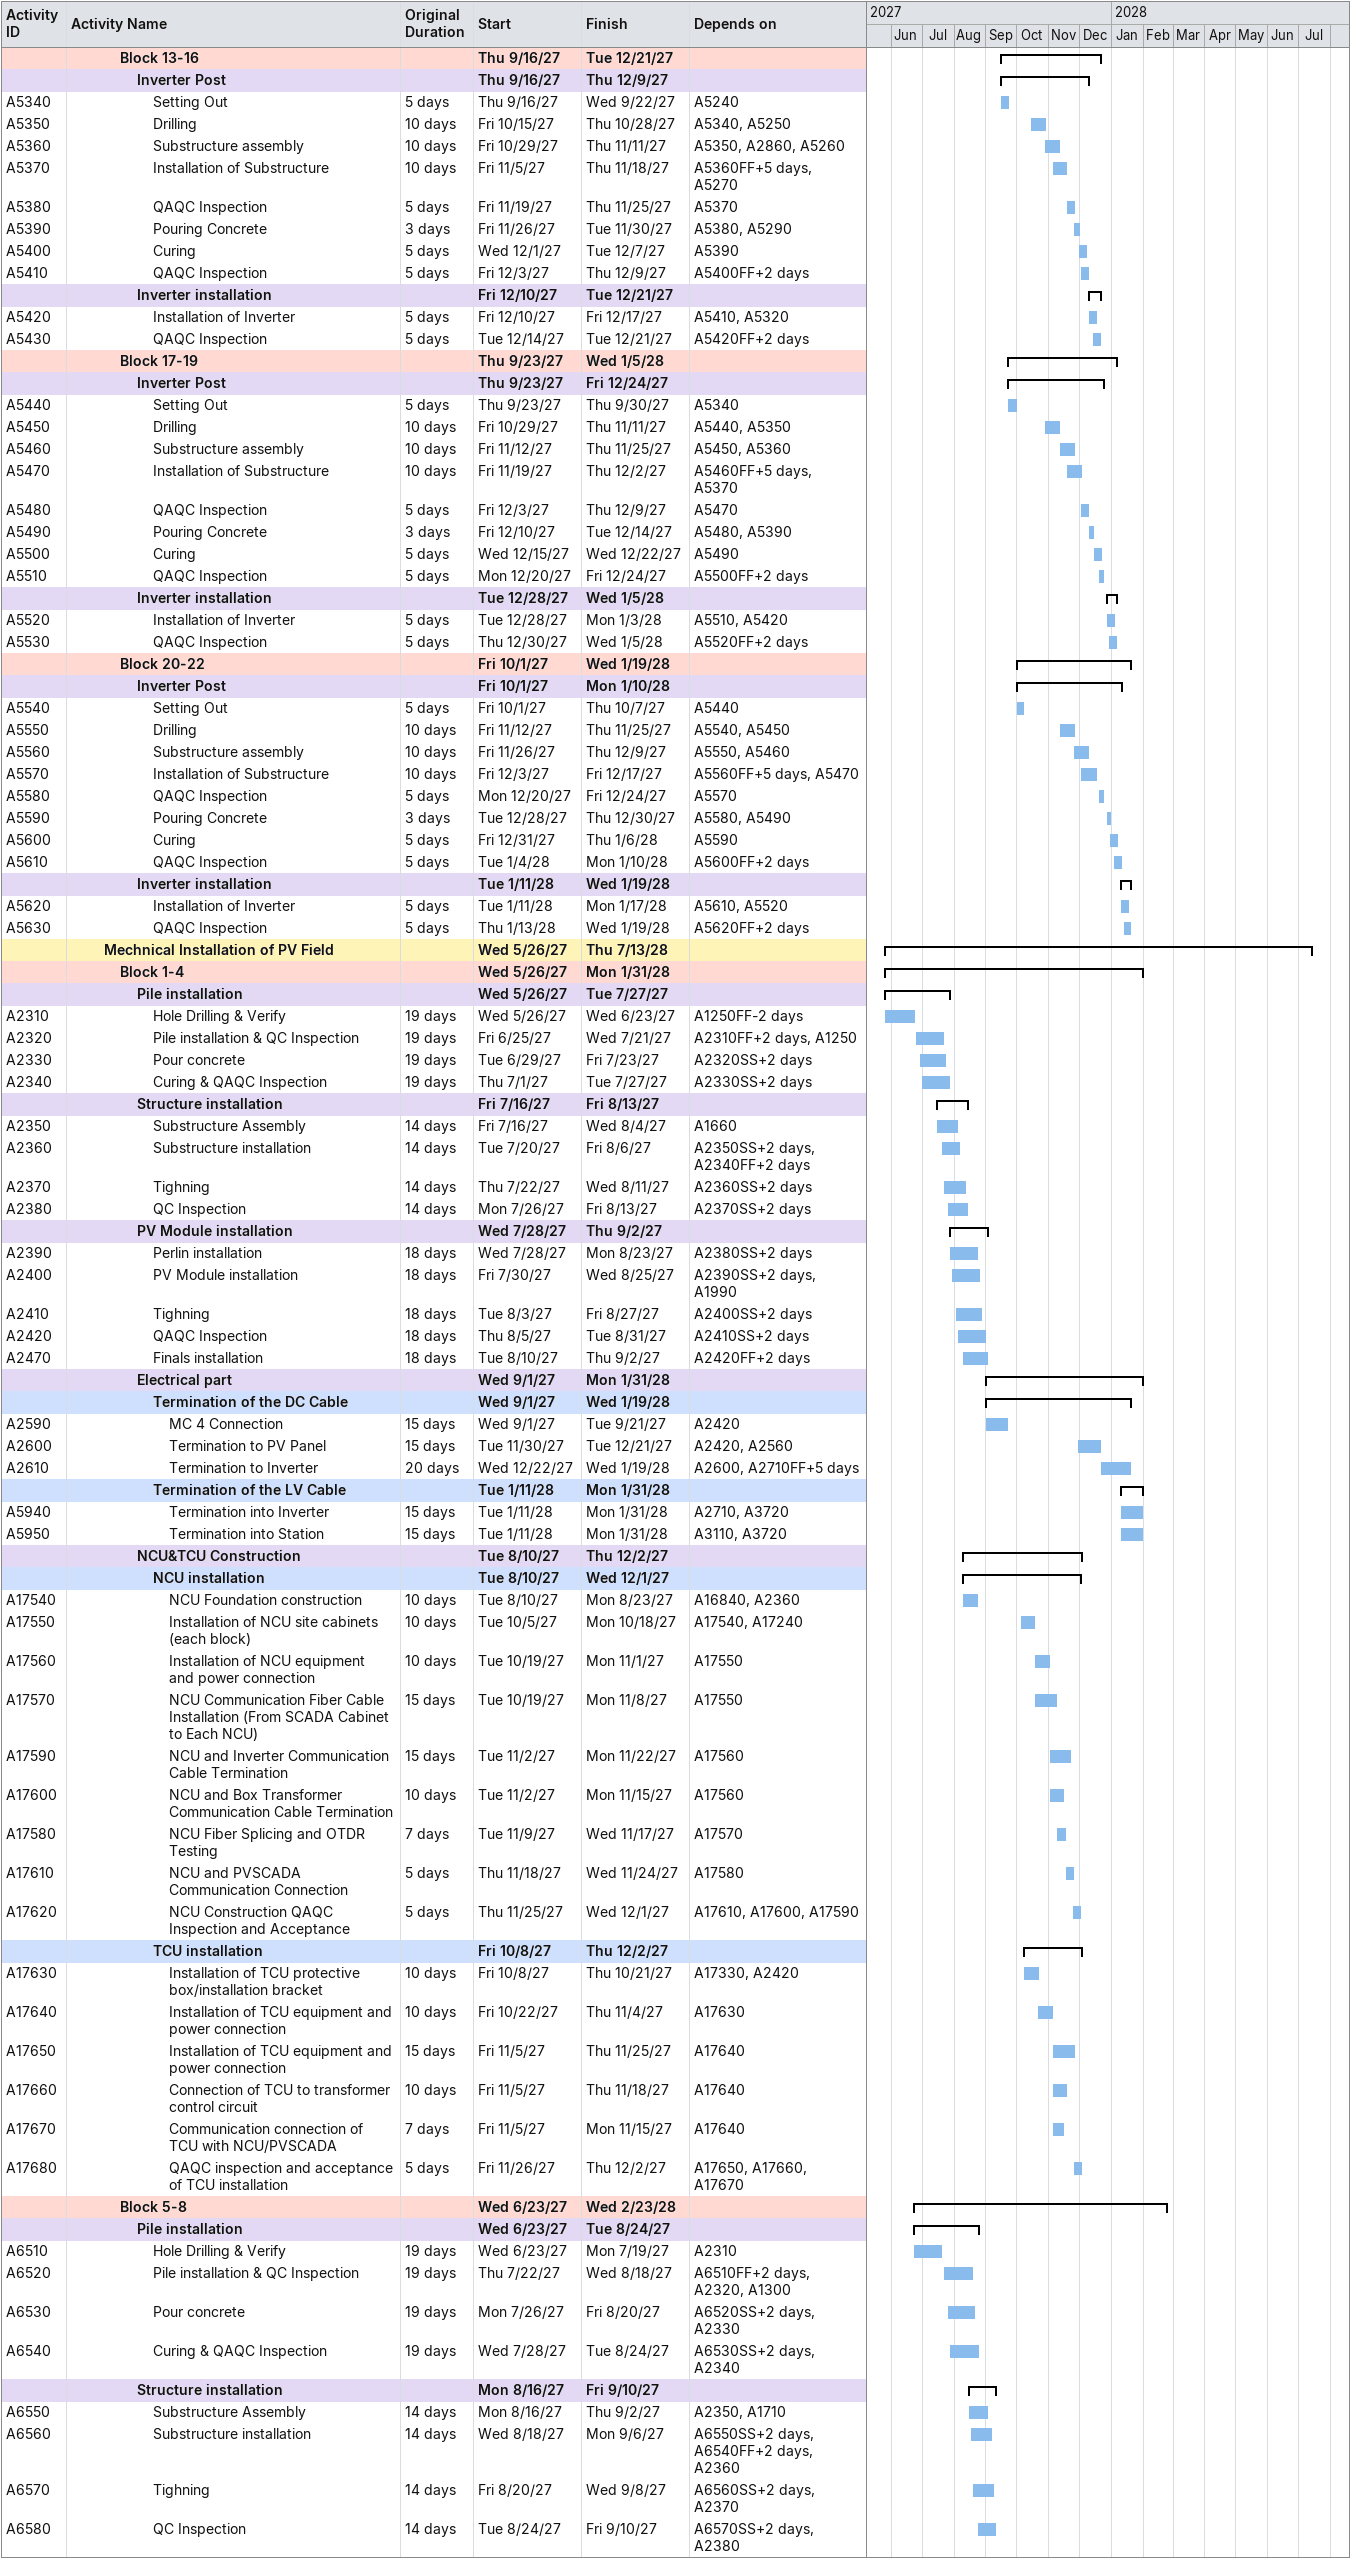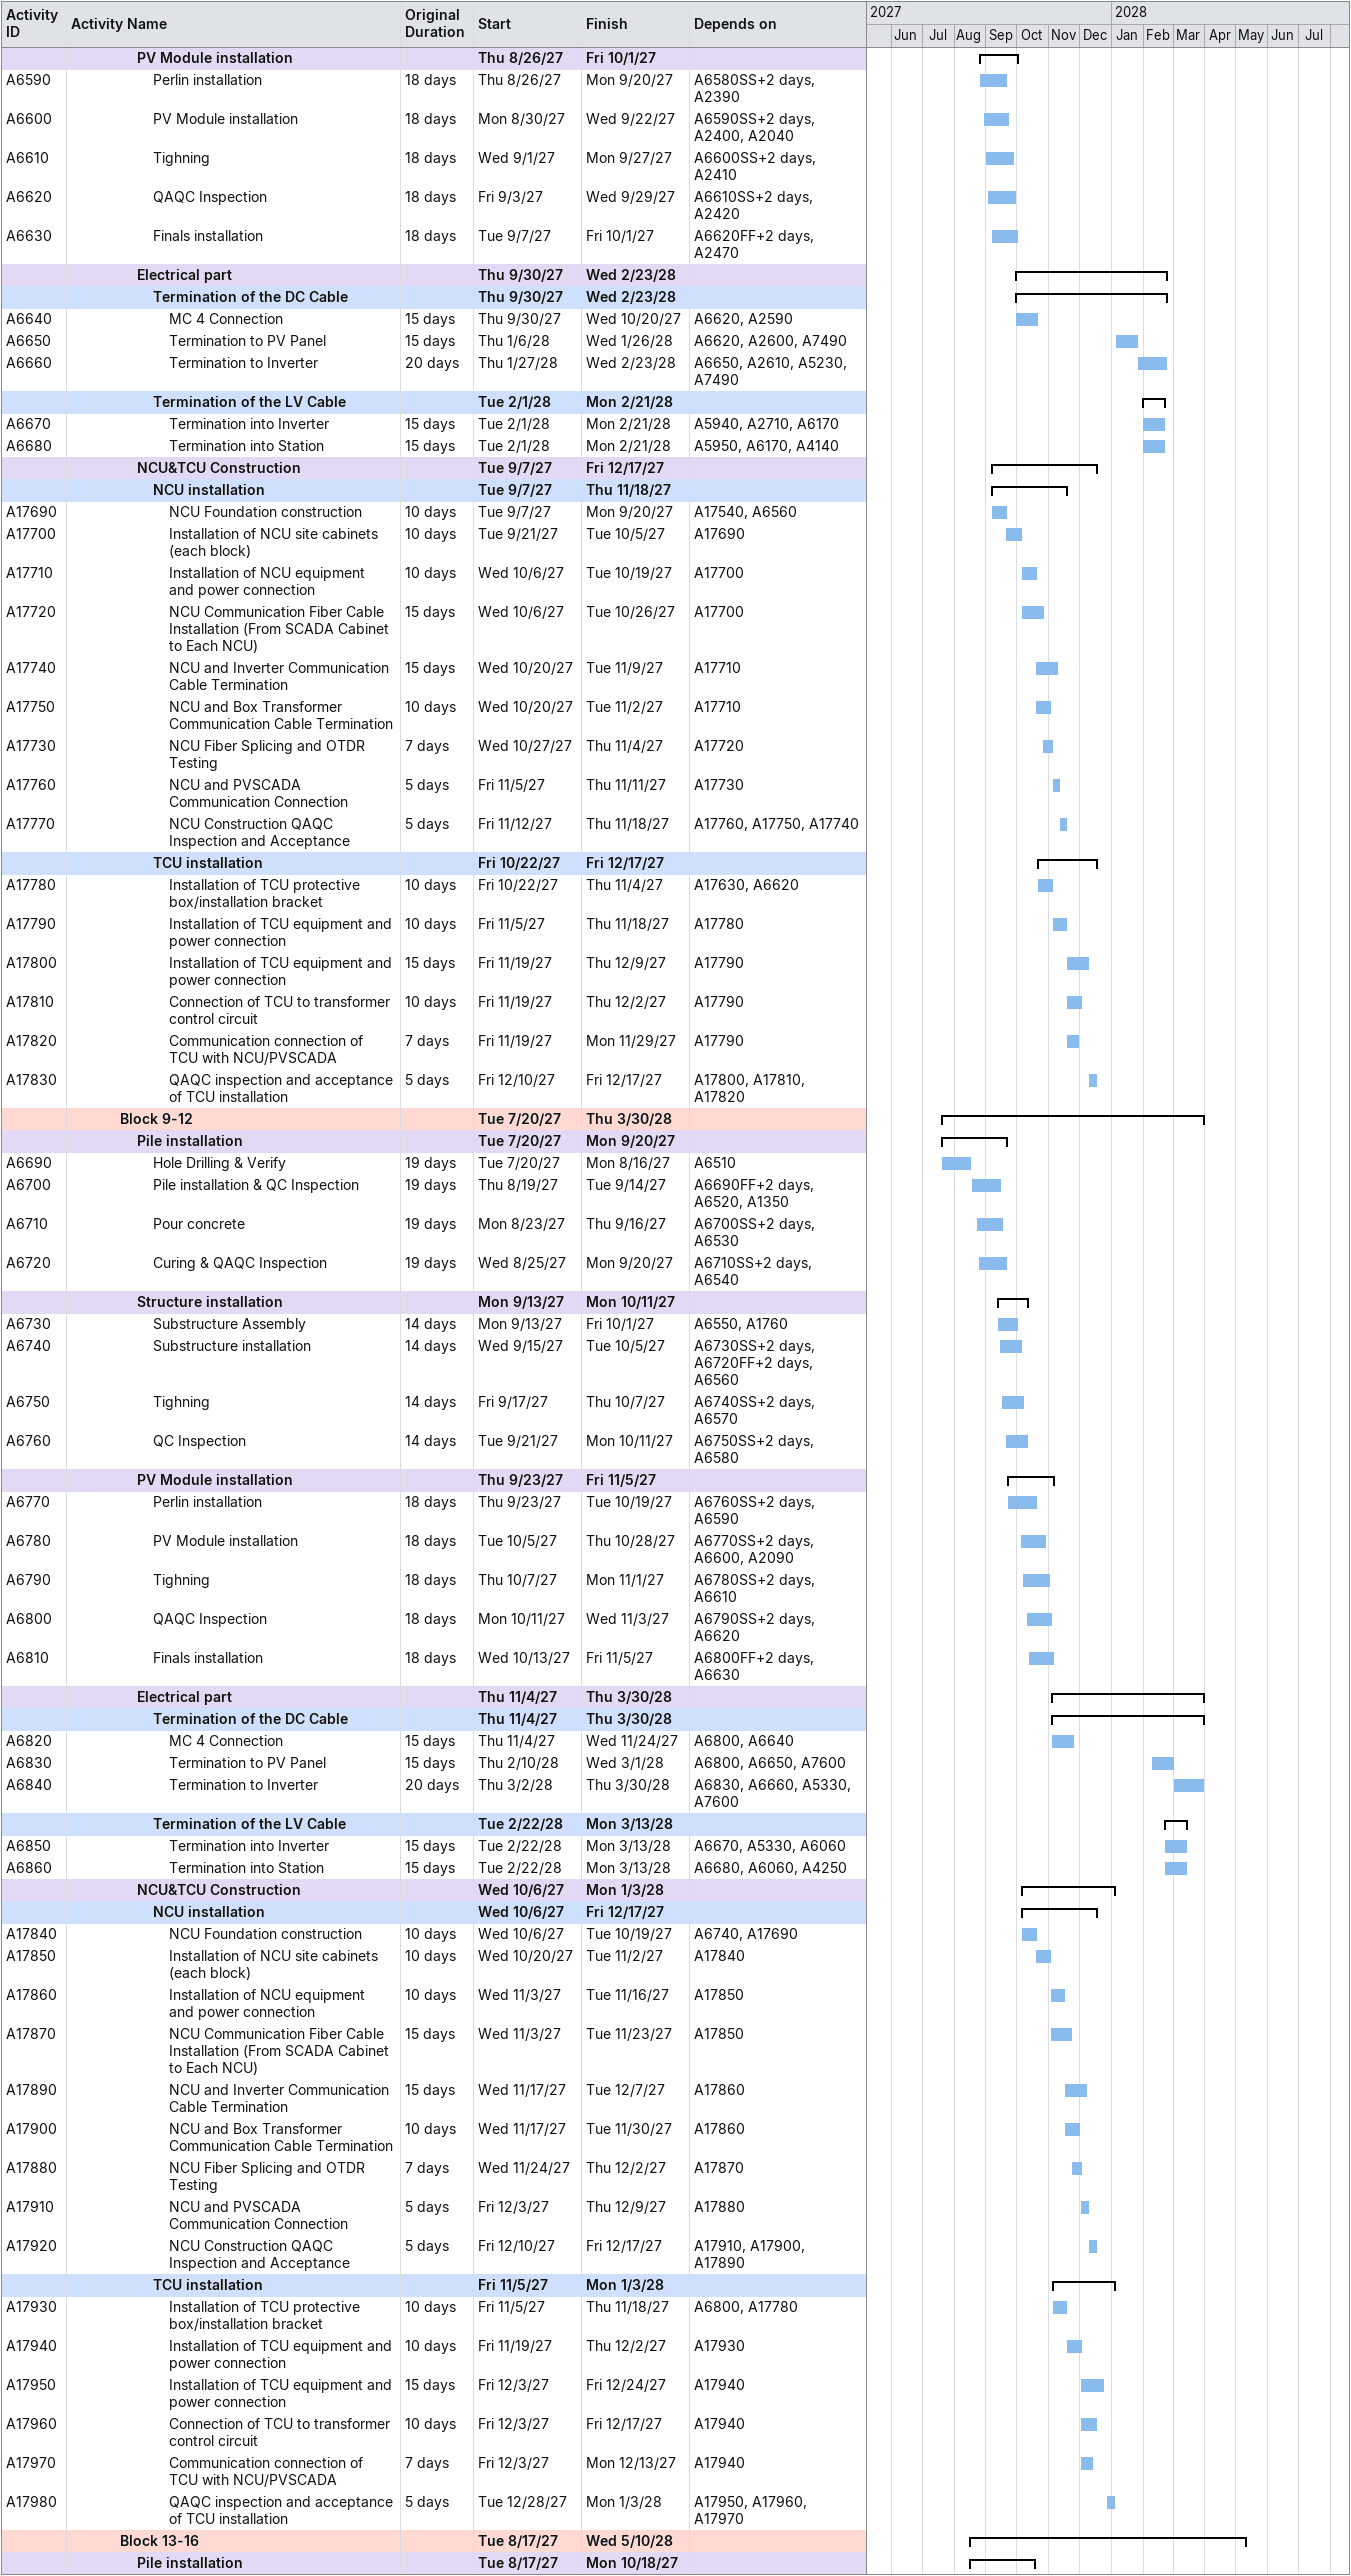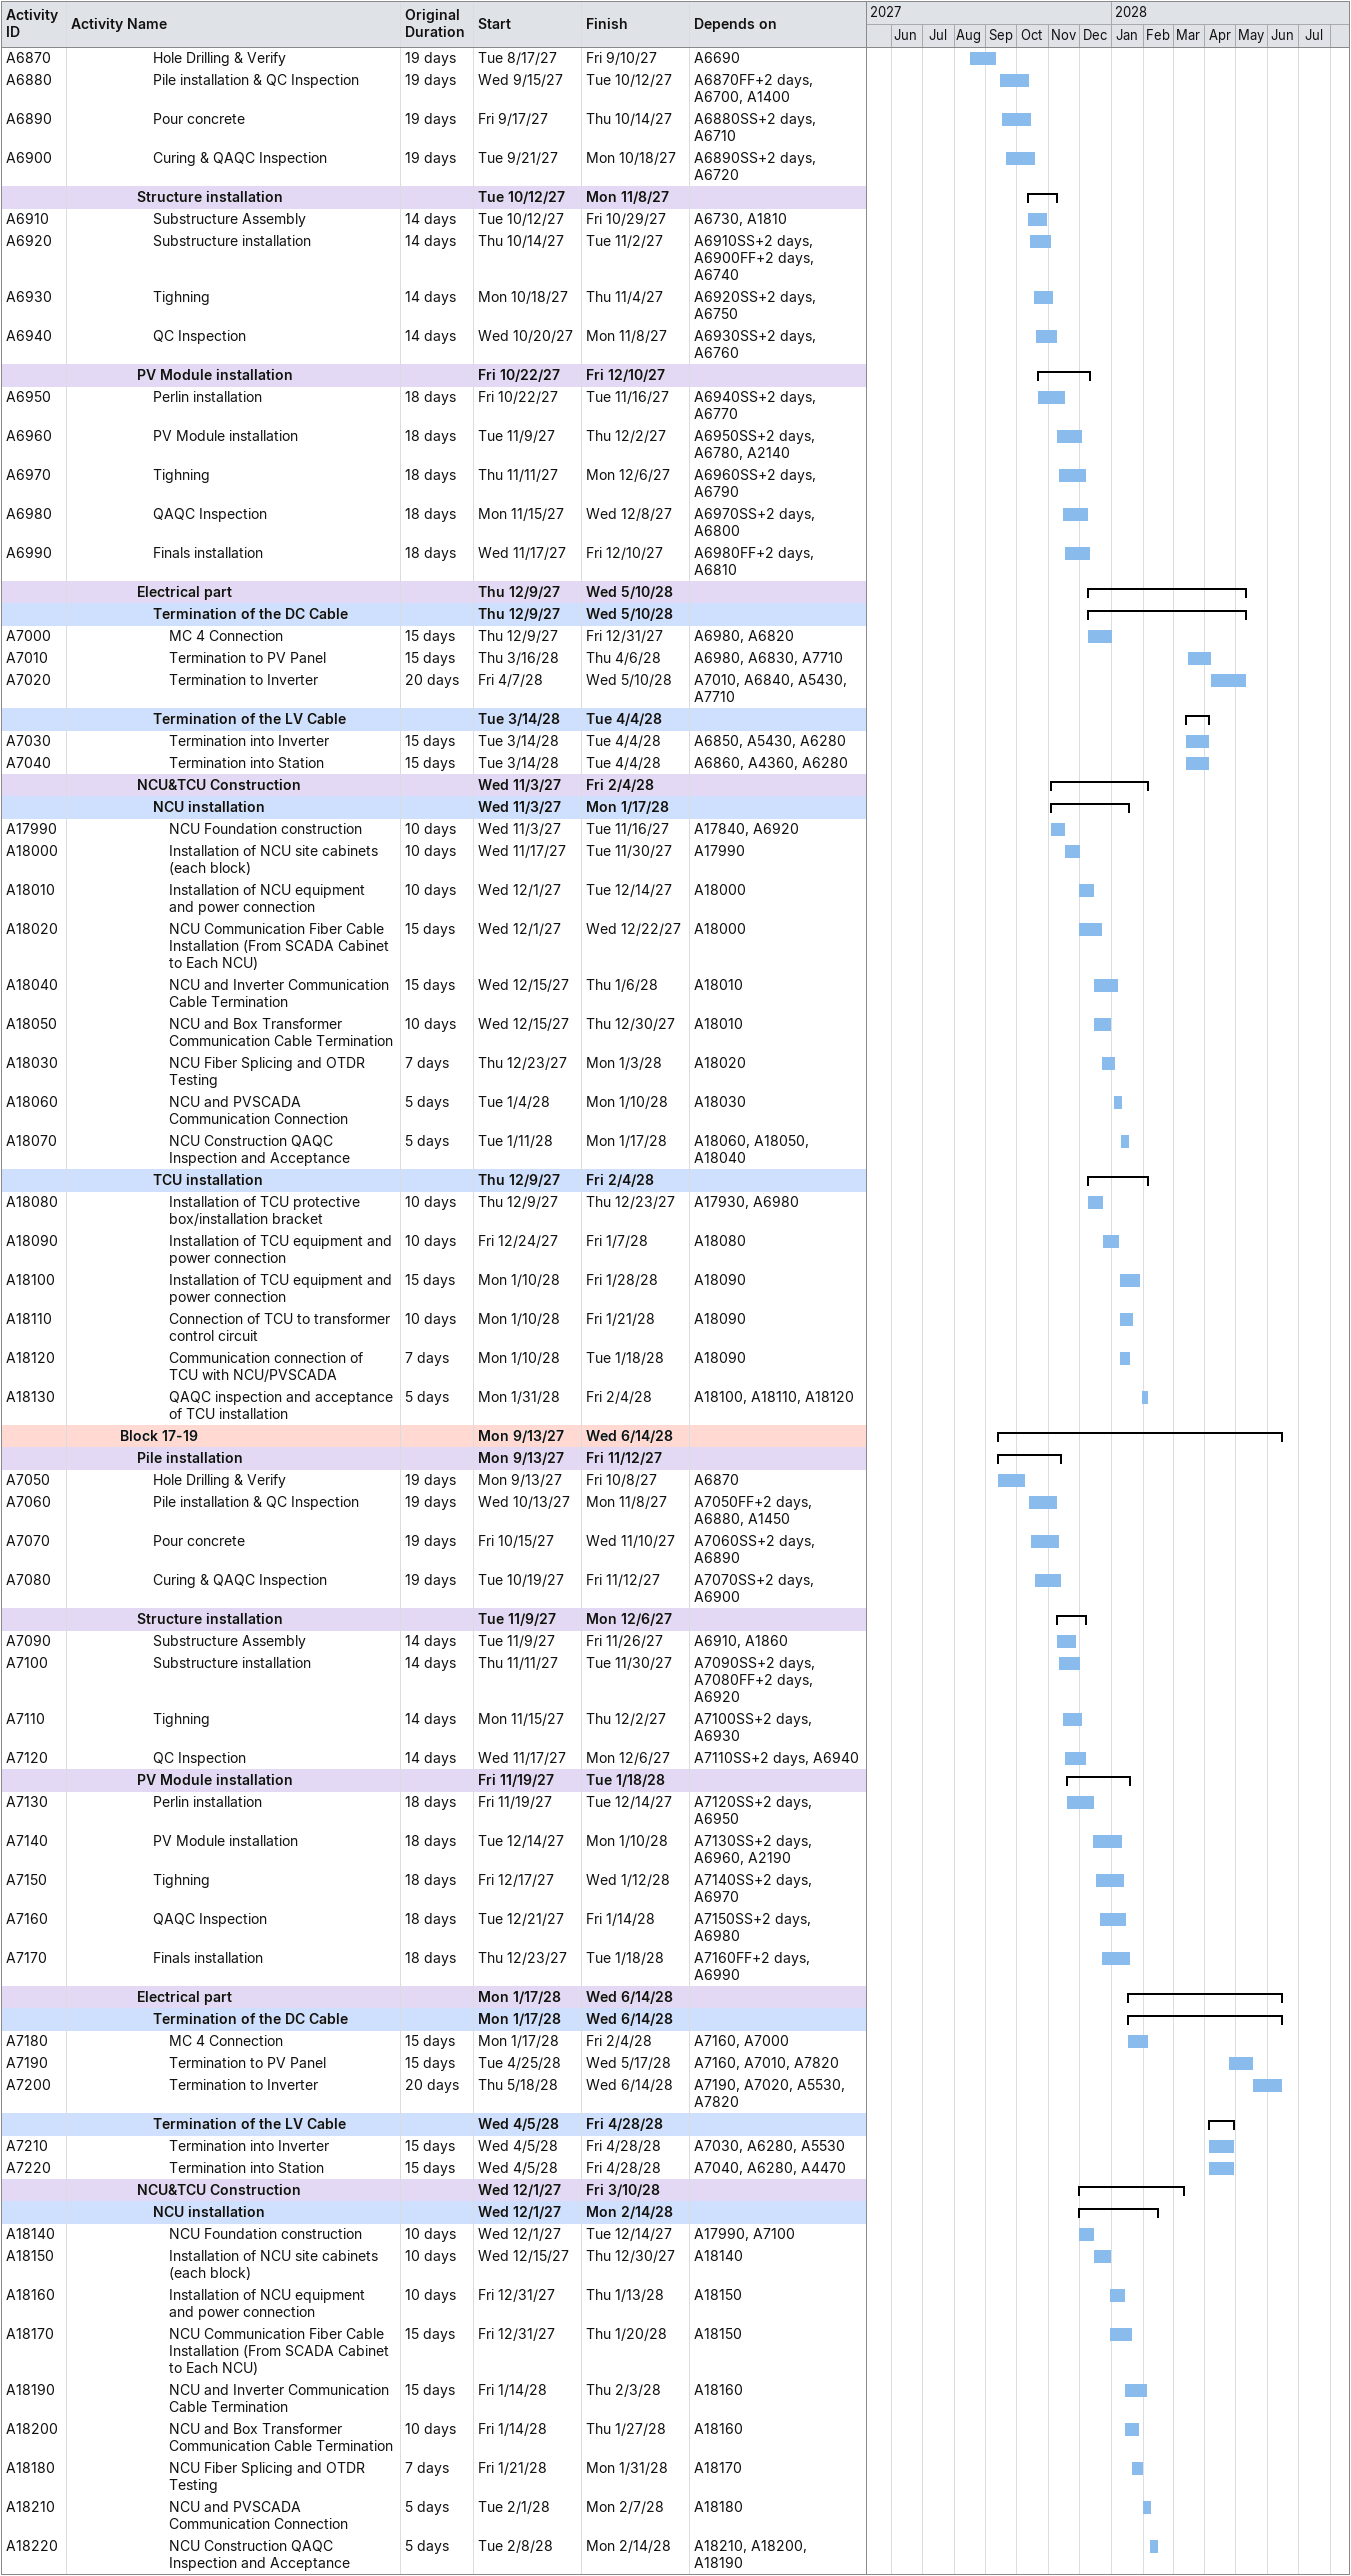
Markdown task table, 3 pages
| ID | Level | Task | Original duration | Start | Finish | Predecessors |
|---|---|---|---|---|---|---|
|  | 4 | **Block 13-16** |  | 2027-09-16 | 2027-12-21 |  |
|  | 5 | **Inverter Post** |  | 2027-09-16 | 2027-12-09 |  |
| A5340 | 6 | Setting Out | 5d | 2027-09-16 | 2027-09-22 | A5240 |
| A5350 | 6 | Drilling | 10d | 2027-10-15 | 2027-10-28 | A5340, A5250 |
| A5360 | 6 | Substructure assembly | 10d | 2027-10-29 | 2027-11-11 | A5350, A2860, A5260 |
| A5370 | 6 | Installation of Substructure | 10d | 2027-11-05 | 2027-11-18 | A5360FF+5d, A5270 |
| A5380 | 6 | QAQC Inspection | 5d | 2027-11-19 | 2027-11-25 | A5370 |
| A5390 | 6 | Pouring Concrete | 3d | 2027-11-26 | 2027-11-30 | A5380, A5290 |
| A5400 | 6 | Curing | 5d | 2027-12-01 | 2027-12-07 | A5390 |
| A5410 | 6 | QAQC Inspection | 5d | 2027-12-03 | 2027-12-09 | A5400FF+2d |
|  | 5 | **Inverter installation** |  | 2027-12-10 | 2027-12-21 |  |
| A5420 | 6 | Installation of Inverter | 5d | 2027-12-10 | 2027-12-17 | A5410, A5320 |
| A5430 | 6 | QAQC Inspection | 5d | 2027-12-14 | 2027-12-21 | A5420FF+2d |
|  | 4 | **Block 17-19** |  | 2027-09-23 | 2028-01-05 |  |
|  | 5 | **Inverter Post** |  | 2027-09-23 | 2027-12-24 |  |
| A5440 | 6 | Setting Out | 5d | 2027-09-23 | 2027-09-30 | A5340 |
| A5450 | 6 | Drilling | 10d | 2027-10-29 | 2027-11-11 | A5440, A5350 |
| A5460 | 6 | Substructure assembly | 10d | 2027-11-12 | 2027-11-25 | A5450, A5360 |
| A5470 | 6 | Installation of Substructure | 10d | 2027-11-19 | 2027-12-02 | A5460FF+5d, A5370 |
| A5480 | 6 | QAQC Inspection | 5d | 2027-12-03 | 2027-12-09 | A5470 |
| A5490 | 6 | Pouring Concrete | 3d | 2027-12-10 | 2027-12-14 | A5480, A5390 |
| A5500 | 6 | Curing | 5d | 2027-12-15 | 2027-12-22 | A5490 |
| A5510 | 6 | QAQC Inspection | 5d | 2027-12-20 | 2027-12-24 | A5500FF+2d |
|  | 5 | **Inverter installation** |  | 2027-12-28 | 2028-01-05 |  |
| A5520 | 6 | Installation of Inverter | 5d | 2027-12-28 | 2028-01-03 | A5510, A5420 |
| A5530 | 6 | QAQC Inspection | 5d | 2027-12-30 | 2028-01-05 | A5520FF+2d |
|  | 4 | **Block 20-22** |  | 2027-10-01 | 2028-01-19 |  |
|  | 5 | **Inverter Post** |  | 2027-10-01 | 2028-01-10 |  |
| A5540 | 6 | Setting Out | 5d | 2027-10-01 | 2027-10-07 | A5440 |
| A5550 | 6 | Drilling | 10d | 2027-11-12 | 2027-11-25 | A5540, A5450 |
| A5560 | 6 | Substructure assembly | 10d | 2027-11-26 | 2027-12-09 | A5550, A5460 |
| A5570 | 6 | Installation of Substructure | 10d | 2027-12-03 | 2027-12-17 | A5560FF+5d, A5470 |
| A5580 | 6 | QAQC Inspection | 5d | 2027-12-20 | 2027-12-24 | A5570 |
| A5590 | 6 | Pouring Concrete | 3d | 2027-12-28 | 2027-12-30 | A5580, A5490 |
| A5600 | 6 | Curing | 5d | 2027-12-31 | 2028-01-06 | A5590 |
| A5610 | 6 | QAQC Inspection | 5d | 2028-01-04 | 2028-01-10 | A5600FF+2d |
|  | 5 | **Inverter installation** |  | 2028-01-11 | 2028-01-19 |  |
| A5620 | 6 | Installation of Inverter | 5d | 2028-01-11 | 2028-01-17 | A5610, A5520 |
| A5630 | 6 | QAQC Inspection | 5d | 2028-01-13 | 2028-01-19 | A5620FF+2d |
|  | 3 | **Mechnical Installation of PV Field** |  | 2027-05-26 | 2028-07-13 |  |
|  | 4 | **Block 1-4** |  | 2027-05-26 | 2028-01-31 |  |
|  | 5 | **Pile installation** |  | 2027-05-26 | 2027-07-27 |  |
| A2310 | 6 | Hole Drilling & Verify | 19d | 2027-05-26 | 2027-06-23 | A1250FF-2d |
| A2320 | 6 | Pile installation & QC Inspection | 19d | 2027-06-25 | 2027-07-21 | A2310FF+2d, A1250 |
| A2330 | 6 | Pour concrete | 19d | 2027-06-29 | 2027-07-23 | A2320SS+2d |
| A2340 | 6 | Curing & QAQC Inspection | 19d | 2027-07-01 | 2027-07-27 | A2330SS+2d |
|  | 5 | **Structure installation** |  | 2027-07-16 | 2027-08-13 |  |
| A2350 | 6 | Substructure Assembly | 14d | 2027-07-16 | 2027-08-04 | A1660 |
| A2360 | 6 | Substructure installation | 14d | 2027-07-20 | 2027-08-06 | A2350SS+2d, A2340FF+2d |
| A2370 | 6 | Tighning | 14d | 2027-07-22 | 2027-08-11 | A2360SS+2d |
| A2380 | 6 | QC Inspection | 14d | 2027-07-26 | 2027-08-13 | A2370SS+2d |
|  | 5 | **PV Module installation** |  | 2027-07-28 | 2027-09-02 |  |
| A2390 | 6 | Perlin installation | 18d | 2027-07-28 | 2027-08-23 | A2380SS+2d |
| A2400 | 6 | PV Module installation | 18d | 2027-07-30 | 2027-08-25 | A2390SS+2d, A1990 |
| A2410 | 6 | Tighning | 18d | 2027-08-03 | 2027-08-27 | A2400SS+2d |
| A2420 | 6 | QAQC Inspection | 18d | 2027-08-05 | 2027-08-31 | A2410SS+2d |
| A2470 | 6 | Finals installation | 18d | 2027-08-10 | 2027-09-02 | A2420FF+2d |
|  | 5 | **Electrical part** |  | 2027-09-01 | 2028-01-31 |  |
|  | 6 | **Termination of the DC Cable** |  | 2027-09-01 | 2028-01-19 |  |
| A2590 | 7 | MC 4 Connection | 15d | 2027-09-01 | 2027-09-21 | A2420 |
| A2600 | 7 | Termination to PV Panel | 15d | 2027-11-30 | 2027-12-21 | A2420, A2560 |
| A2610 | 7 | Termination to Inverter | 20d | 2027-12-22 | 2028-01-19 | A2600, A2710FF+5d |
|  | 6 | **Termination of the LV Cable** |  | 2028-01-11 | 2028-01-31 |  |
| A5940 | 7 | Termination into Inverter | 15d | 2028-01-11 | 2028-01-31 | A2710, A3720 |
| A5950 | 7 | Termination into Station | 15d | 2028-01-11 | 2028-01-31 | A3110, A3720 |
|  | 5 | **NCU&TCU Construction** |  | 2027-08-10 | 2027-12-02 |  |
|  | 6 | **NCU installation** |  | 2027-08-10 | 2027-12-01 |  |
| A17540 | 7 | NCU Foundation construction | 10d | 2027-08-10 | 2027-08-23 | A16840, A2360 |
| A17550 | 7 | Installation of NCU site cabinets (each block) | 10d | 2027-10-05 | 2027-10-18 | A17540, A17240 |
| A17560 | 7 | Installation of NCU equipment and power connection | 10d | 2027-10-19 | 2027-11-01 | A17550 |
| A17570 | 7 | NCU Communication Fiber Cable Installation (From SCADA Cabinet to Each NCU) | 15d | 2027-10-19 | 2027-11-08 | A17550 |
| A17590 | 7 | NCU and Inverter Communication Cable Termination | 15d | 2027-11-02 | 2027-11-22 | A17560 |
| A17600 | 7 | NCU and Box Transformer Communication Cable Termination | 10d | 2027-11-02 | 2027-11-15 | A17560 |
| A17580 | 7 | NCU Fiber Splicing and OTDR Testing | 7d | 2027-11-09 | 2027-11-17 | A17570 |
| A17610 | 7 | NCU and PVSCADA Communication Connection | 5d | 2027-11-18 | 2027-11-24 | A17580 |
| A17620 | 7 | NCU Construction QAQC Inspection and Acceptance | 5d | 2027-11-25 | 2027-12-01 | A17610, A17600, A17590 |
|  | 6 | **TCU installation** |  | 2027-10-08 | 2027-12-02 |  |
| A17630 | 7 | Installation of TCU protective box/installation bracket | 10d | 2027-10-08 | 2027-10-21 | A17330, A2420 |
| A17640 | 7 | Installation of TCU equipment and power connection | 10d | 2027-10-22 | 2027-11-04 | A17630 |
| A17650 | 7 | Installation of TCU equipment and power connection | 15d | 2027-11-05 | 2027-11-25 | A17640 |
| A17660 | 7 | Connection of TCU to transformer control circuit | 10d | 2027-11-05 | 2027-11-18 | A17640 |
| A17670 | 7 | Communication connection of TCU with NCU/PVSCADA | 7d | 2027-11-05 | 2027-11-15 | A17640 |
| A17680 | 7 | QAQC inspection and acceptance of TCU installation | 5d | 2027-11-26 | 2027-12-02 | A17650, A17660, A17670 |
|  | 4 | **Block 5-8** |  | 2027-06-23 | 2028-02-23 |  |
|  | 5 | **Pile installation** |  | 2027-06-23 | 2027-08-24 |  |
| A6510 | 6 | Hole Drilling & Verify | 19d | 2027-06-23 | 2027-07-19 | A2310 |
| A6520 | 6 | Pile installation & QC Inspection | 19d | 2027-07-22 | 2027-08-18 | A6510FF+2d, A2320, A1300 |
| A6530 | 6 | Pour concrete | 19d | 2027-07-26 | 2027-08-20 | A6520SS+2d, A2330 |
| A6540 | 6 | Curing & QAQC Inspection | 19d | 2027-07-28 | 2027-08-24 | A6530SS+2d, A2340 |
|  | 5 | **Structure installation** |  | 2027-08-16 | 2027-09-10 |  |
| A6550 | 6 | Substructure Assembly | 14d | 2027-08-16 | 2027-09-02 | A2350, A1710 |
| A6560 | 6 | Substructure installation | 14d | 2027-08-18 | 2027-09-06 | A6550SS+2d, A6540FF+2d, A2360 |
| A6570 | 6 | Tighning | 14d | 2027-08-20 | 2027-09-08 | A6560SS+2d, A2370 |
| A6580 | 6 | QC Inspection | 14d | 2027-08-24 | 2027-09-10 | A6570SS+2d, A2380 |
|  | 5 | **PV Module installation** |  | 2027-08-26 | 2027-10-01 |  |
| A6590 | 6 | Perlin installation | 18d | 2027-08-26 | 2027-09-20 | A6580SS+2d, A2390 |
| A6600 | 6 | PV Module installation | 18d | 2027-08-30 | 2027-09-22 | A6590SS+2d, A2400, A2040 |
| A6610 | 6 | Tighning | 18d | 2027-09-01 | 2027-09-27 | A6600SS+2d, A2410 |
| A6620 | 6 | QAQC Inspection | 18d | 2027-09-03 | 2027-09-29 | A6610SS+2d, A2420 |
| A6630 | 6 | Finals installation | 18d | 2027-09-07 | 2027-10-01 | A6620FF+2d, A2470 |
|  | 5 | **Electrical part** |  | 2027-09-30 | 2028-02-23 |  |
|  | 6 | **Termination of the DC Cable** |  | 2027-09-30 | 2028-02-23 |  |
| A6640 | 7 | MC 4 Connection | 15d | 2027-09-30 | 2027-10-20 | A6620, A2590 |
| A6650 | 7 | Termination to PV Panel | 15d | 2028-01-06 | 2028-01-26 | A6620, A2600, A7490 |
| A6660 | 7 | Termination to Inverter | 20d | 2028-01-27 | 2028-02-23 | A6650, A2610, A5230, A7490 |
|  | 6 | **Termination of the LV Cable** |  | 2028-02-01 | 2028-02-21 |  |
| A6670 | 7 | Termination into Inverter | 15d | 2028-02-01 | 2028-02-21 | A5940, A2710, A6170 |
| A6680 | 7 | Termination into Station | 15d | 2028-02-01 | 2028-02-21 | A5950, A6170, A4140 |
|  | 5 | **NCU&TCU Construction** |  | 2027-09-07 | 2027-12-17 |  |
|  | 6 | **NCU installation** |  | 2027-09-07 | 2027-11-18 |  |
| A17690 | 7 | NCU Foundation construction | 10d | 2027-09-07 | 2027-09-20 | A17540, A6560 |
| A17700 | 7 | Installation of NCU site cabinets (each block) | 10d | 2027-09-21 | 2027-10-05 | A17690 |
| A17710 | 7 | Installation of NCU equipment and power connection | 10d | 2027-10-06 | 2027-10-19 | A17700 |
| A17720 | 7 | NCU Communication Fiber Cable Installation (From SCADA Cabinet to Each NCU) | 15d | 2027-10-06 | 2027-10-26 | A17700 |
| A17740 | 7 | NCU and Inverter Communication Cable Termination | 15d | 2027-10-20 | 2027-11-09 | A17710 |
| A17750 | 7 | NCU and Box Transformer Communication Cable Termination | 10d | 2027-10-20 | 2027-11-02 | A17710 |
| A17730 | 7 | NCU Fiber Splicing and OTDR Testing | 7d | 2027-10-27 | 2027-11-04 | A17720 |
| A17760 | 7 | NCU and PVSCADA Communication Connection | 5d | 2027-11-05 | 2027-11-11 | A17730 |
| A17770 | 7 | NCU Construction QAQC Inspection and Acceptance | 5d | 2027-11-12 | 2027-11-18 | A17760, A17750, A17740 |
|  | 6 | **TCU installation** |  | 2027-10-22 | 2027-12-17 |  |
| A17780 | 7 | Installation of TCU protective box/installation bracket | 10d | 2027-10-22 | 2027-11-04 | A17630, A6620 |
| A17790 | 7 | Installation of TCU equipment and power connection | 10d | 2027-11-05 | 2027-11-18 | A17780 |
| A17800 | 7 | Installation of TCU equipment and power connection | 15d | 2027-11-19 | 2027-12-09 | A17790 |
| A17810 | 7 | Connection of TCU to transformer control circuit | 10d | 2027-11-19 | 2027-12-02 | A17790 |
| A17820 | 7 | Communication connection of TCU with NCU/PVSCADA | 7d | 2027-11-19 | 2027-11-29 | A17790 |
| A17830 | 7 | QAQC inspection and acceptance of TCU installation | 5d | 2027-12-10 | 2027-12-17 | A17800, A17810, A17820 |
|  | 4 | **Block 9-12** |  | 2027-07-20 | 2028-03-30 |  |
|  | 5 | **Pile installation** |  | 2027-07-20 | 2027-09-20 |  |
| A6690 | 6 | Hole Drilling & Verify | 19d | 2027-07-20 | 2027-08-16 | A6510 |
| A6700 | 6 | Pile installation & QC Inspection | 19d | 2027-08-19 | 2027-09-14 | A6690FF+2d, A6520, A1350 |
| A6710 | 6 | Pour concrete | 19d | 2027-08-23 | 2027-09-16 | A6700SS+2d, A6530 |
| A6720 | 6 | Curing & QAQC Inspection | 19d | 2027-08-25 | 2027-09-20 | A6710SS+2d, A6540 |
|  | 5 | **Structure installation** |  | 2027-09-13 | 2027-10-11 |  |
| A6730 | 6 | Substructure Assembly | 14d | 2027-09-13 | 2027-10-01 | A6550, A1760 |
| A6740 | 6 | Substructure installation | 14d | 2027-09-15 | 2027-10-05 | A6730SS+2d, A6720FF+2d, A6560 |
| A6750 | 6 | Tighning | 14d | 2027-09-17 | 2027-10-07 | A6740SS+2d, A6570 |
| A6760 | 6 | QC Inspection | 14d | 2027-09-21 | 2027-10-11 | A6750SS+2d, A6580 |
|  | 5 | **PV Module installation** |  | 2027-09-23 | 2027-11-05 |  |
| A6770 | 6 | Perlin installation | 18d | 2027-09-23 | 2027-10-19 | A6760SS+2d, A6590 |
| A6780 | 6 | PV Module installation | 18d | 2027-10-05 | 2027-10-28 | A6770SS+2d, A6600, A2090 |
| A6790 | 6 | Tighning | 18d | 2027-10-07 | 2027-11-01 | A6780SS+2d, A6610 |
| A6800 | 6 | QAQC Inspection | 18d | 2027-10-11 | 2027-11-03 | A6790SS+2d, A6620 |
| A6810 | 6 | Finals installation | 18d | 2027-10-13 | 2027-11-05 | A6800FF+2d, A6630 |
|  | 5 | **Electrical part** |  | 2027-11-04 | 2028-03-30 |  |
|  | 6 | **Termination of the DC Cable** |  | 2027-11-04 | 2028-03-30 |  |
| A6820 | 7 | MC 4 Connection | 15d | 2027-11-04 | 2027-11-24 | A6800, A6640 |
| A6830 | 7 | Termination to PV Panel | 15d | 2028-02-10 | 2028-03-01 | A6800, A6650, A7600 |
| A6840 | 7 | Termination to Inverter | 20d | 2028-03-02 | 2028-03-30 | A6830, A6660, A5330, A7600 |
|  | 6 | **Termination of the LV Cable** |  | 2028-02-22 | 2028-03-13 |  |
| A6850 | 7 | Termination into Inverter | 15d | 2028-02-22 | 2028-03-13 | A6670, A5330, A6060 |
| A6860 | 7 | Termination into Station | 15d | 2028-02-22 | 2028-03-13 | A6680, A6060, A4250 |
|  | 5 | **NCU&TCU Construction** |  | 2027-10-06 | 2028-01-03 |  |
|  | 6 | **NCU installation** |  | 2027-10-06 | 2027-12-17 |  |
| A17840 | 7 | NCU Foundation construction | 10d | 2027-10-06 | 2027-10-19 | A6740, A17690 |
| A17850 | 7 | Installation of NCU site cabinets (each block) | 10d | 2027-10-20 | 2027-11-02 | A17840 |
| A17860 | 7 | Installation of NCU equipment and power connection | 10d | 2027-11-03 | 2027-11-16 | A17850 |
| A17870 | 7 | NCU Communication Fiber Cable Installation (From SCADA Cabinet to Each NCU) | 15d | 2027-11-03 | 2027-11-23 | A17850 |
| A17890 | 7 | NCU and Inverter Communication Cable Termination | 15d | 2027-11-17 | 2027-12-07 | A17860 |
| A17900 | 7 | NCU and Box Transformer Communication Cable Termination | 10d | 2027-11-17 | 2027-11-30 | A17860 |
| A17880 | 7 | NCU Fiber Splicing and OTDR Testing | 7d | 2027-11-24 | 2027-12-02 | A17870 |
| A17910 | 7 | NCU and PVSCADA Communication Connection | 5d | 2027-12-03 | 2027-12-09 | A17880 |
| A17920 | 7 | NCU Construction QAQC Inspection and Acceptance | 5d | 2027-12-10 | 2027-12-17 | A17910, A17900, A17890 |
|  | 6 | **TCU installation** |  | 2027-11-05 | 2028-01-03 |  |
| A17930 | 7 | Installation of TCU protective box/installation bracket | 10d | 2027-11-05 | 2027-11-18 | A6800, A17780 |
| A17940 | 7 | Installation of TCU equipment and power connection | 10d | 2027-11-19 | 2027-12-02 | A17930 |
| A17950 | 7 | Installation of TCU equipment and power connection | 15d | 2027-12-03 | 2027-12-24 | A17940 |
| A17960 | 7 | Connection of TCU to transformer control circuit | 10d | 2027-12-03 | 2027-12-17 | A17940 |
| A17970 | 7 | Communication connection of TCU with NCU/PVSCADA | 7d | 2027-12-03 | 2027-12-13 | A17940 |
| A17980 | 7 | QAQC inspection and acceptance of TCU installation | 5d | 2027-12-28 | 2028-01-03 | A17950, A17960, A17970 |
|  | 4 | **Block 13-16** |  | 2027-08-17 | 2028-05-10 |  |
|  | 5 | **Pile installation** |  | 2027-08-17 | 2027-10-18 |  |
| A6870 | 6 | Hole Drilling & Verify | 19d | 2027-08-17 | 2027-09-10 | A6690 |
| A6880 | 6 | Pile installation & QC Inspection | 19d | 2027-09-15 | 2027-10-12 | A6870FF+2d, A6700, A1400 |
| A6890 | 6 | Pour concrete | 19d | 2027-09-17 | 2027-10-14 | A6880SS+2d, A6710 |
| A6900 | 6 | Curing & QAQC Inspection | 19d | 2027-09-21 | 2027-10-18 | A6890SS+2d, A6720 |
|  | 5 | **Structure installation** |  | 2027-10-12 | 2027-11-08 |  |
| A6910 | 6 | Substructure Assembly | 14d | 2027-10-12 | 2027-10-29 | A6730, A1810 |
| A6920 | 6 | Substructure installation | 14d | 2027-10-14 | 2027-11-02 | A6910SS+2d, A6900FF+2d, A6740 |
| A6930 | 6 | Tighning | 14d | 2027-10-18 | 2027-11-04 | A6920SS+2d, A6750 |
| A6940 | 6 | QC Inspection | 14d | 2027-10-20 | 2027-11-08 | A6930SS+2d, A6760 |
|  | 5 | **PV Module installation** |  | 2027-10-22 | 2027-12-10 |  |
| A6950 | 6 | Perlin installation | 18d | 2027-10-22 | 2027-11-16 | A6940SS+2d, A6770 |
| A6960 | 6 | PV Module installation | 18d | 2027-11-09 | 2027-12-02 | A6950SS+2d, A6780, A2140 |
| A6970 | 6 | Tighning | 18d | 2027-11-11 | 2027-12-06 | A6960SS+2d, A6790 |
| A6980 | 6 | QAQC Inspection | 18d | 2027-11-15 | 2027-12-08 | A6970SS+2d, A6800 |
| A6990 | 6 | Finals installation | 18d | 2027-11-17 | 2027-12-10 | A6980FF+2d, A6810 |
|  | 5 | **Electrical part** |  | 2027-12-09 | 2028-05-10 |  |
|  | 6 | **Termination of the DC Cable** |  | 2027-12-09 | 2028-05-10 |  |
| A7000 | 7 | MC 4 Connection | 15d | 2027-12-09 | 2027-12-31 | A6980, A6820 |
| A7010 | 7 | Termination to PV Panel | 15d | 2028-03-16 | 2028-04-06 | A6980, A6830, A7710 |
| A7020 | 7 | Termination to Inverter | 20d | 2028-04-07 | 2028-05-10 | A7010, A6840, A5430, A7710 |
|  | 6 | **Termination of the LV Cable** |  | 2028-03-14 | 2028-04-04 |  |
| A7030 | 7 | Termination into Inverter | 15d | 2028-03-14 | 2028-04-04 | A6850, A5430, A6280 |
| A7040 | 7 | Termination into Station | 15d | 2028-03-14 | 2028-04-04 | A6860, A4360, A6280 |
|  | 5 | **NCU&TCU Construction** |  | 2027-11-03 | 2028-02-04 |  |
|  | 6 | **NCU installation** |  | 2027-11-03 | 2028-01-17 |  |
| A17990 | 7 | NCU Foundation construction | 10d | 2027-11-03 | 2027-11-16 | A17840, A6920 |
| A18000 | 7 | Installation of NCU site cabinets (each block) | 10d | 2027-11-17 | 2027-11-30 | A17990 |
| A18010 | 7 | Installation of NCU equipment and power connection | 10d | 2027-12-01 | 2027-12-14 | A18000 |
| A18020 | 7 | NCU Communication Fiber Cable Installation (From SCADA Cabinet to Each NCU) | 15d | 2027-12-01 | 2027-12-22 | A18000 |
| A18040 | 7 | NCU and Inverter Communication Cable Termination | 15d | 2027-12-15 | 2028-01-06 | A18010 |
| A18050 | 7 | NCU and Box Transformer Communication Cable Termination | 10d | 2027-12-15 | 2027-12-30 | A18010 |
| A18030 | 7 | NCU Fiber Splicing and OTDR Testing | 7d | 2027-12-23 | 2028-01-03 | A18020 |
| A18060 | 7 | NCU and PVSCADA Communication Connection | 5d | 2028-01-04 | 2028-01-10 | A18030 |
| A18070 | 7 | NCU Construction QAQC Inspection and Acceptance | 5d | 2028-01-11 | 2028-01-17 | A18060, A18050, A18040 |
|  | 6 | **TCU installation** |  | 2027-12-09 | 2028-02-04 |  |
| A18080 | 7 | Installation of TCU protective box/installation bracket | 10d | 2027-12-09 | 2027-12-23 | A17930, A6980 |
| A18090 | 7 | Installation of TCU equipment and power connection | 10d | 2027-12-24 | 2028-01-07 | A18080 |
| A18100 | 7 | Installation of TCU equipment and power connection | 15d | 2028-01-10 | 2028-01-28 | A18090 |
| A18110 | 7 | Connection of TCU to transformer control circuit | 10d | 2028-01-10 | 2028-01-21 | A18090 |
| A18120 | 7 | Communication connection of TCU with NCU/PVSCADA | 7d | 2028-01-10 | 2028-01-18 | A18090 |
| A18130 | 7 | QAQC inspection and acceptance of TCU installation | 5d | 2028-01-31 | 2028-02-04 | A18100, A18110, A18120 |
|  | 4 | **Block 17-19** |  | 2027-09-13 | 2028-06-14 |  |
|  | 5 | **Pile installation** |  | 2027-09-13 | 2027-11-12 |  |
| A7050 | 6 | Hole Drilling & Verify | 19d | 2027-09-13 | 2027-10-08 | A6870 |
| A7060 | 6 | Pile installation & QC Inspection | 19d | 2027-10-13 | 2027-11-08 | A7050FF+2d, A6880, A1450 |
| A7070 | 6 | Pour concrete | 19d | 2027-10-15 | 2027-11-10 | A7060SS+2d, A6890 |
| A7080 | 6 | Curing & QAQC Inspection | 19d | 2027-10-19 | 2027-11-12 | A7070SS+2d, A6900 |
|  | 5 | **Structure installation** |  | 2027-11-09 | 2027-12-06 |  |
| A7090 | 6 | Substructure Assembly | 14d | 2027-11-09 | 2027-11-26 | A6910, A1860 |
| A7100 | 6 | Substructure installation | 14d | 2027-11-11 | 2027-11-30 | A7090SS+2d, A7080FF+2d, A6920 |
| A7110 | 6 | Tighning | 14d | 2027-11-15 | 2027-12-02 | A7100SS+2d, A6930 |
| A7120 | 6 | QC Inspection | 14d | 2027-11-17 | 2027-12-06 | A7110SS+2d, A6940 |
|  | 5 | **PV Module installation** |  | 2027-11-19 | 2028-01-18 |  |
| A7130 | 6 | Perlin installation | 18d | 2027-11-19 | 2027-12-14 | A7120SS+2d, A6950 |
| A7140 | 6 | PV Module installation | 18d | 2027-12-14 | 2028-01-10 | A7130SS+2d, A6960, A2190 |
| A7150 | 6 | Tighning | 18d | 2027-12-17 | 2028-01-12 | A7140SS+2d, A6970 |
| A7160 | 6 | QAQC Inspection | 18d | 2027-12-21 | 2028-01-14 | A7150SS+2d, A6980 |
| A7170 | 6 | Finals installation | 18d | 2027-12-23 | 2028-01-18 | A7160FF+2d, A6990 |
|  | 5 | **Electrical part** |  | 2028-01-17 | 2028-06-14 |  |
|  | 6 | **Termination of the DC Cable** |  | 2028-01-17 | 2028-06-14 |  |
| A7180 | 7 | MC 4 Connection | 15d | 2028-01-17 | 2028-02-04 | A7160, A7000 |
| A7190 | 7 | Termination to PV Panel | 15d | 2028-04-25 | 2028-05-17 | A7160, A7010, A7820 |
| A7200 | 7 | Termination to Inverter | 20d | 2028-05-18 | 2028-06-14 | A7190, A7020, A5530, A7820 |
|  | 6 | **Termination of the LV Cable** |  | 2028-04-05 | 2028-04-28 |  |
| A7210 | 7 | Termination into Inverter | 15d | 2028-04-05 | 2028-04-28 | A7030, A6280, A5530 |
| A7220 | 7 | Termination into Station | 15d | 2028-04-05 | 2028-04-28 | A7040, A6280, A4470 |
|  | 5 | **NCU&TCU Construction** |  | 2027-12-01 | 2028-03-10 |  |
|  | 6 | **NCU installation** |  | 2027-12-01 | 2028-02-14 |  |
| A18140 | 7 | NCU Foundation construction | 10d | 2027-12-01 | 2027-12-14 | A17990, A7100 |
| A18150 | 7 | Installation of NCU site cabinets (each block) | 10d | 2027-12-15 | 2027-12-30 | A18140 |
| A18160 | 7 | Installation of NCU equipment and power connection | 10d | 2027-12-31 | 2028-01-13 | A18150 |
| A18170 | 7 | NCU Communication Fiber Cable Installation (From SCADA Cabinet to Each NCU) | 15d | 2027-12-31 | 2028-01-20 | A18150 |
| A18190 | 7 | NCU and Inverter Communication Cable Termination | 15d | 2028-01-14 | 2028-02-03 | A18160 |
| A18200 | 7 | NCU and Box Transformer Communication Cable Termination | 10d | 2028-01-14 | 2028-01-27 | A18160 |
| A18180 | 7 | NCU Fiber Splicing and OTDR Testing | 7d | 2028-01-21 | 2028-01-31 | A18170 |
| A18210 | 7 | NCU and PVSCADA Communication Connection | 5d | 2028-02-01 | 2028-02-07 | A18180 |
| A18220 | 7 | NCU Construction QAQC Inspection and Acceptance | 5d | 2028-02-08 | 2028-02-14 | A18210, A18200, A18190 |
